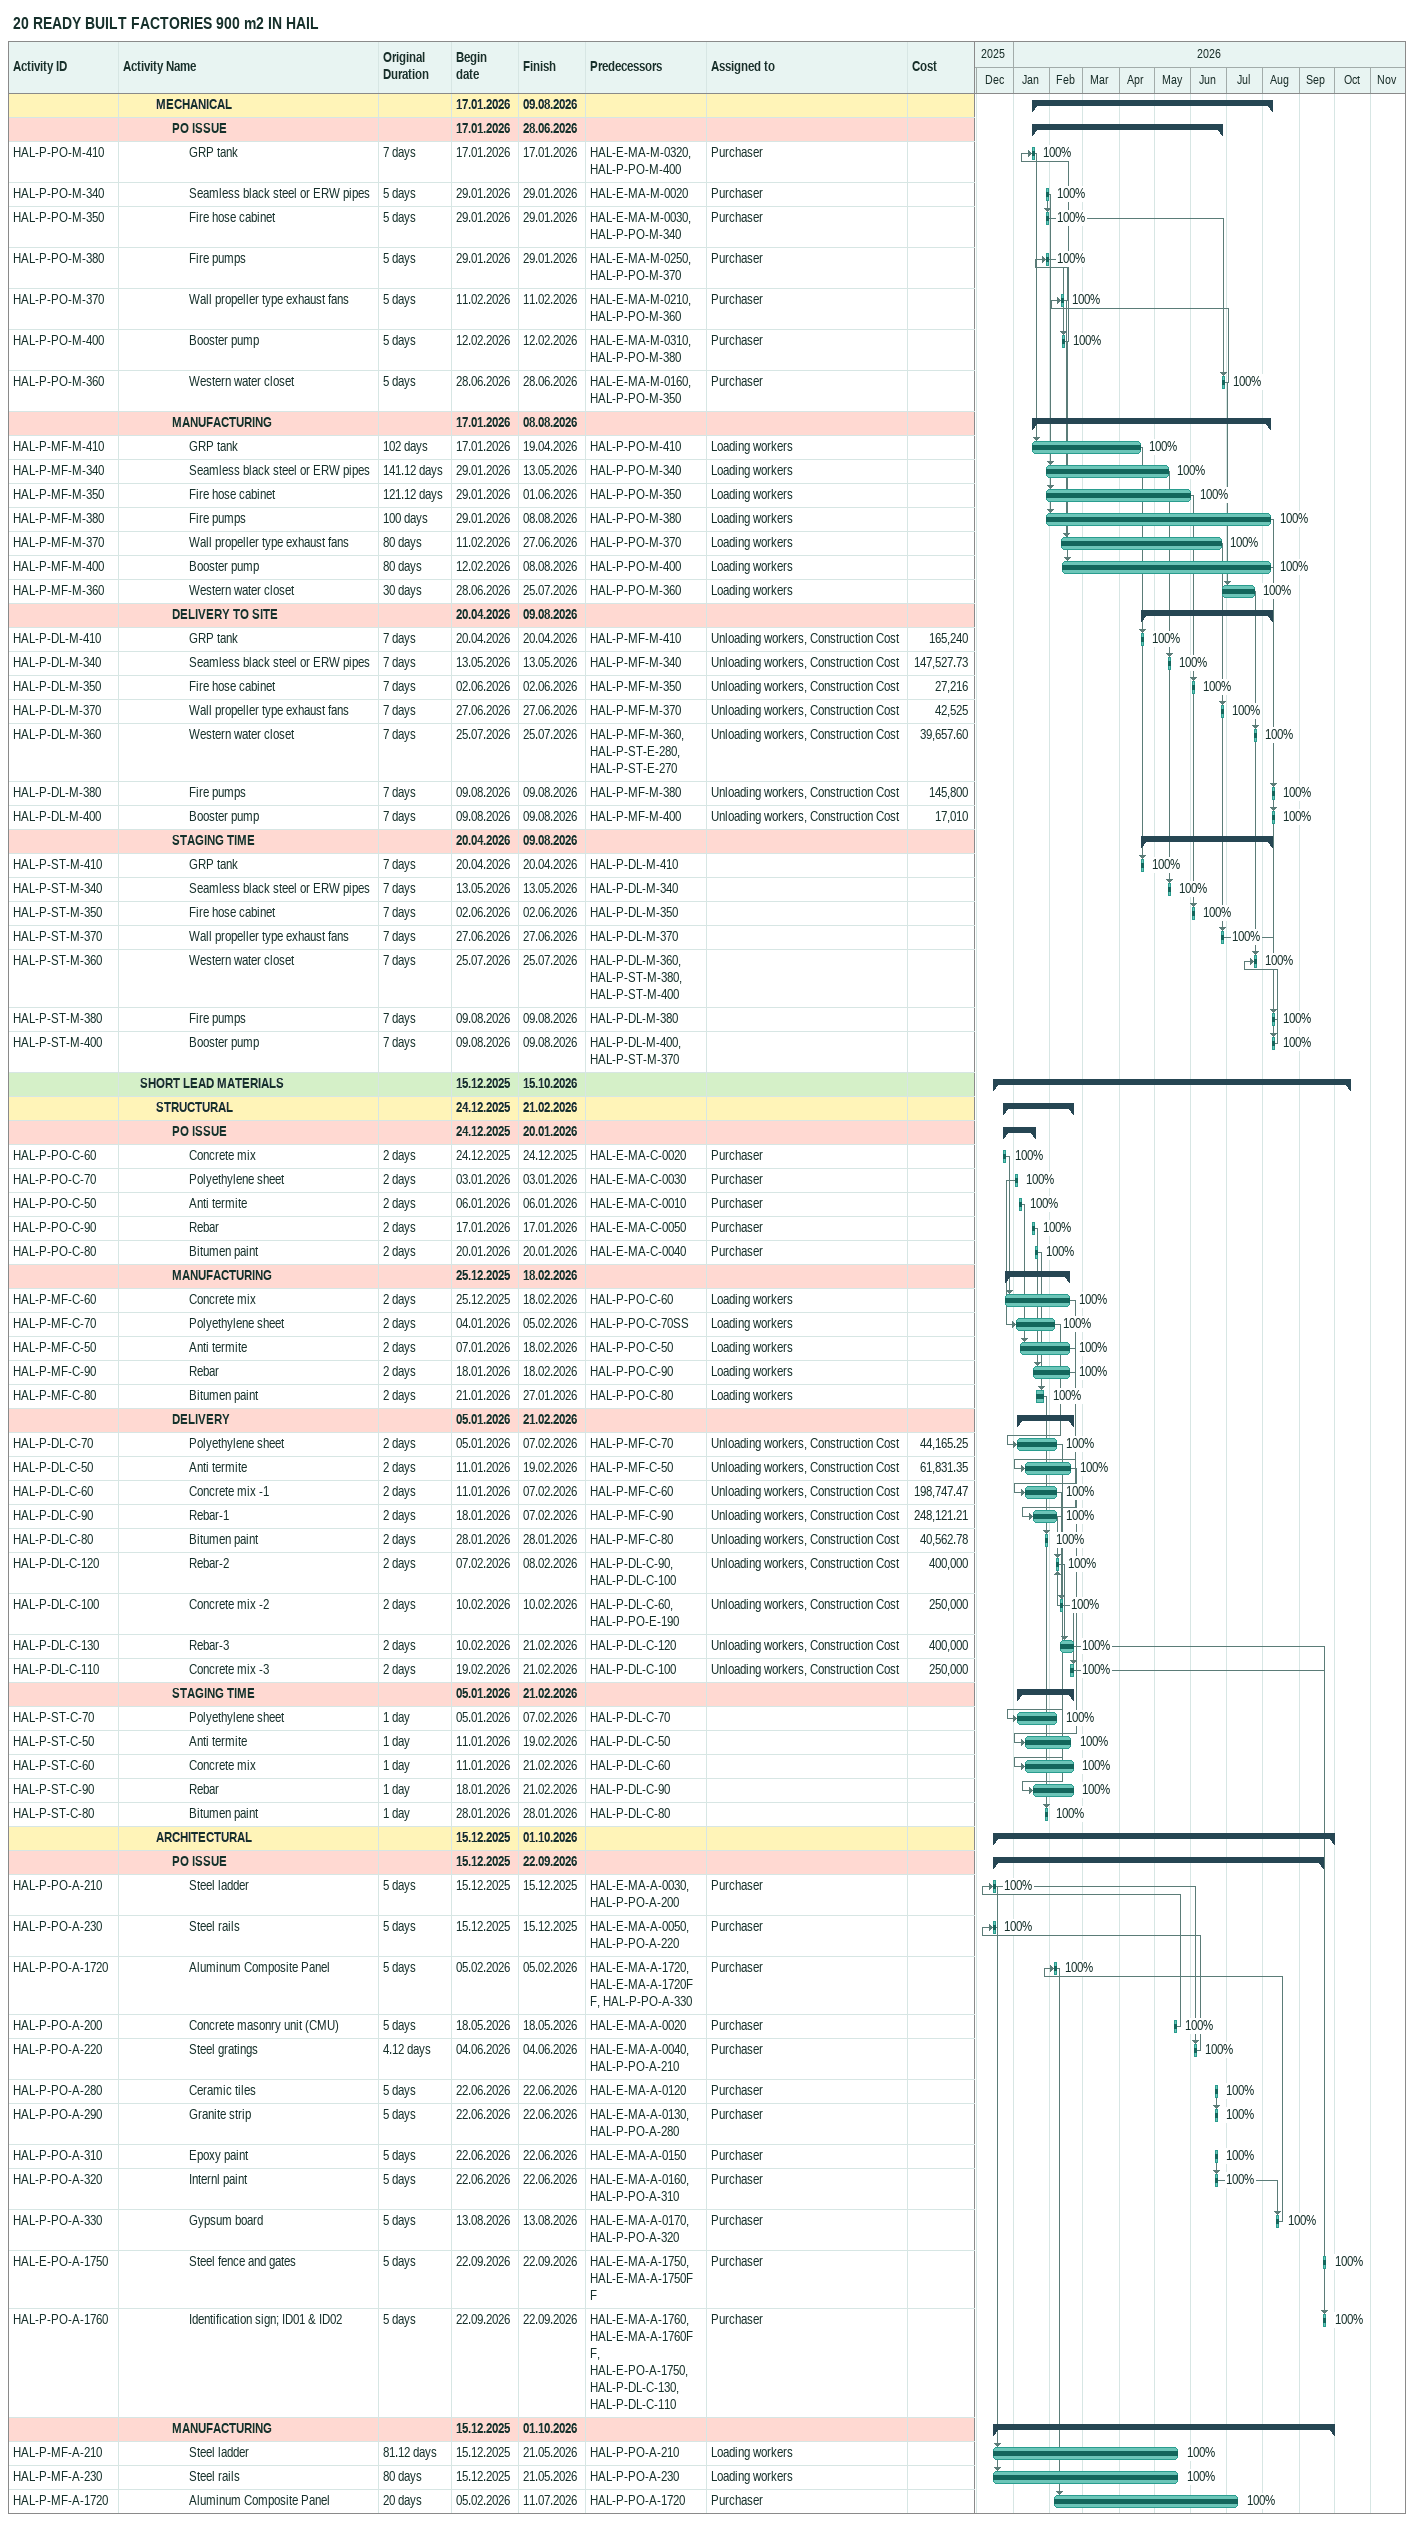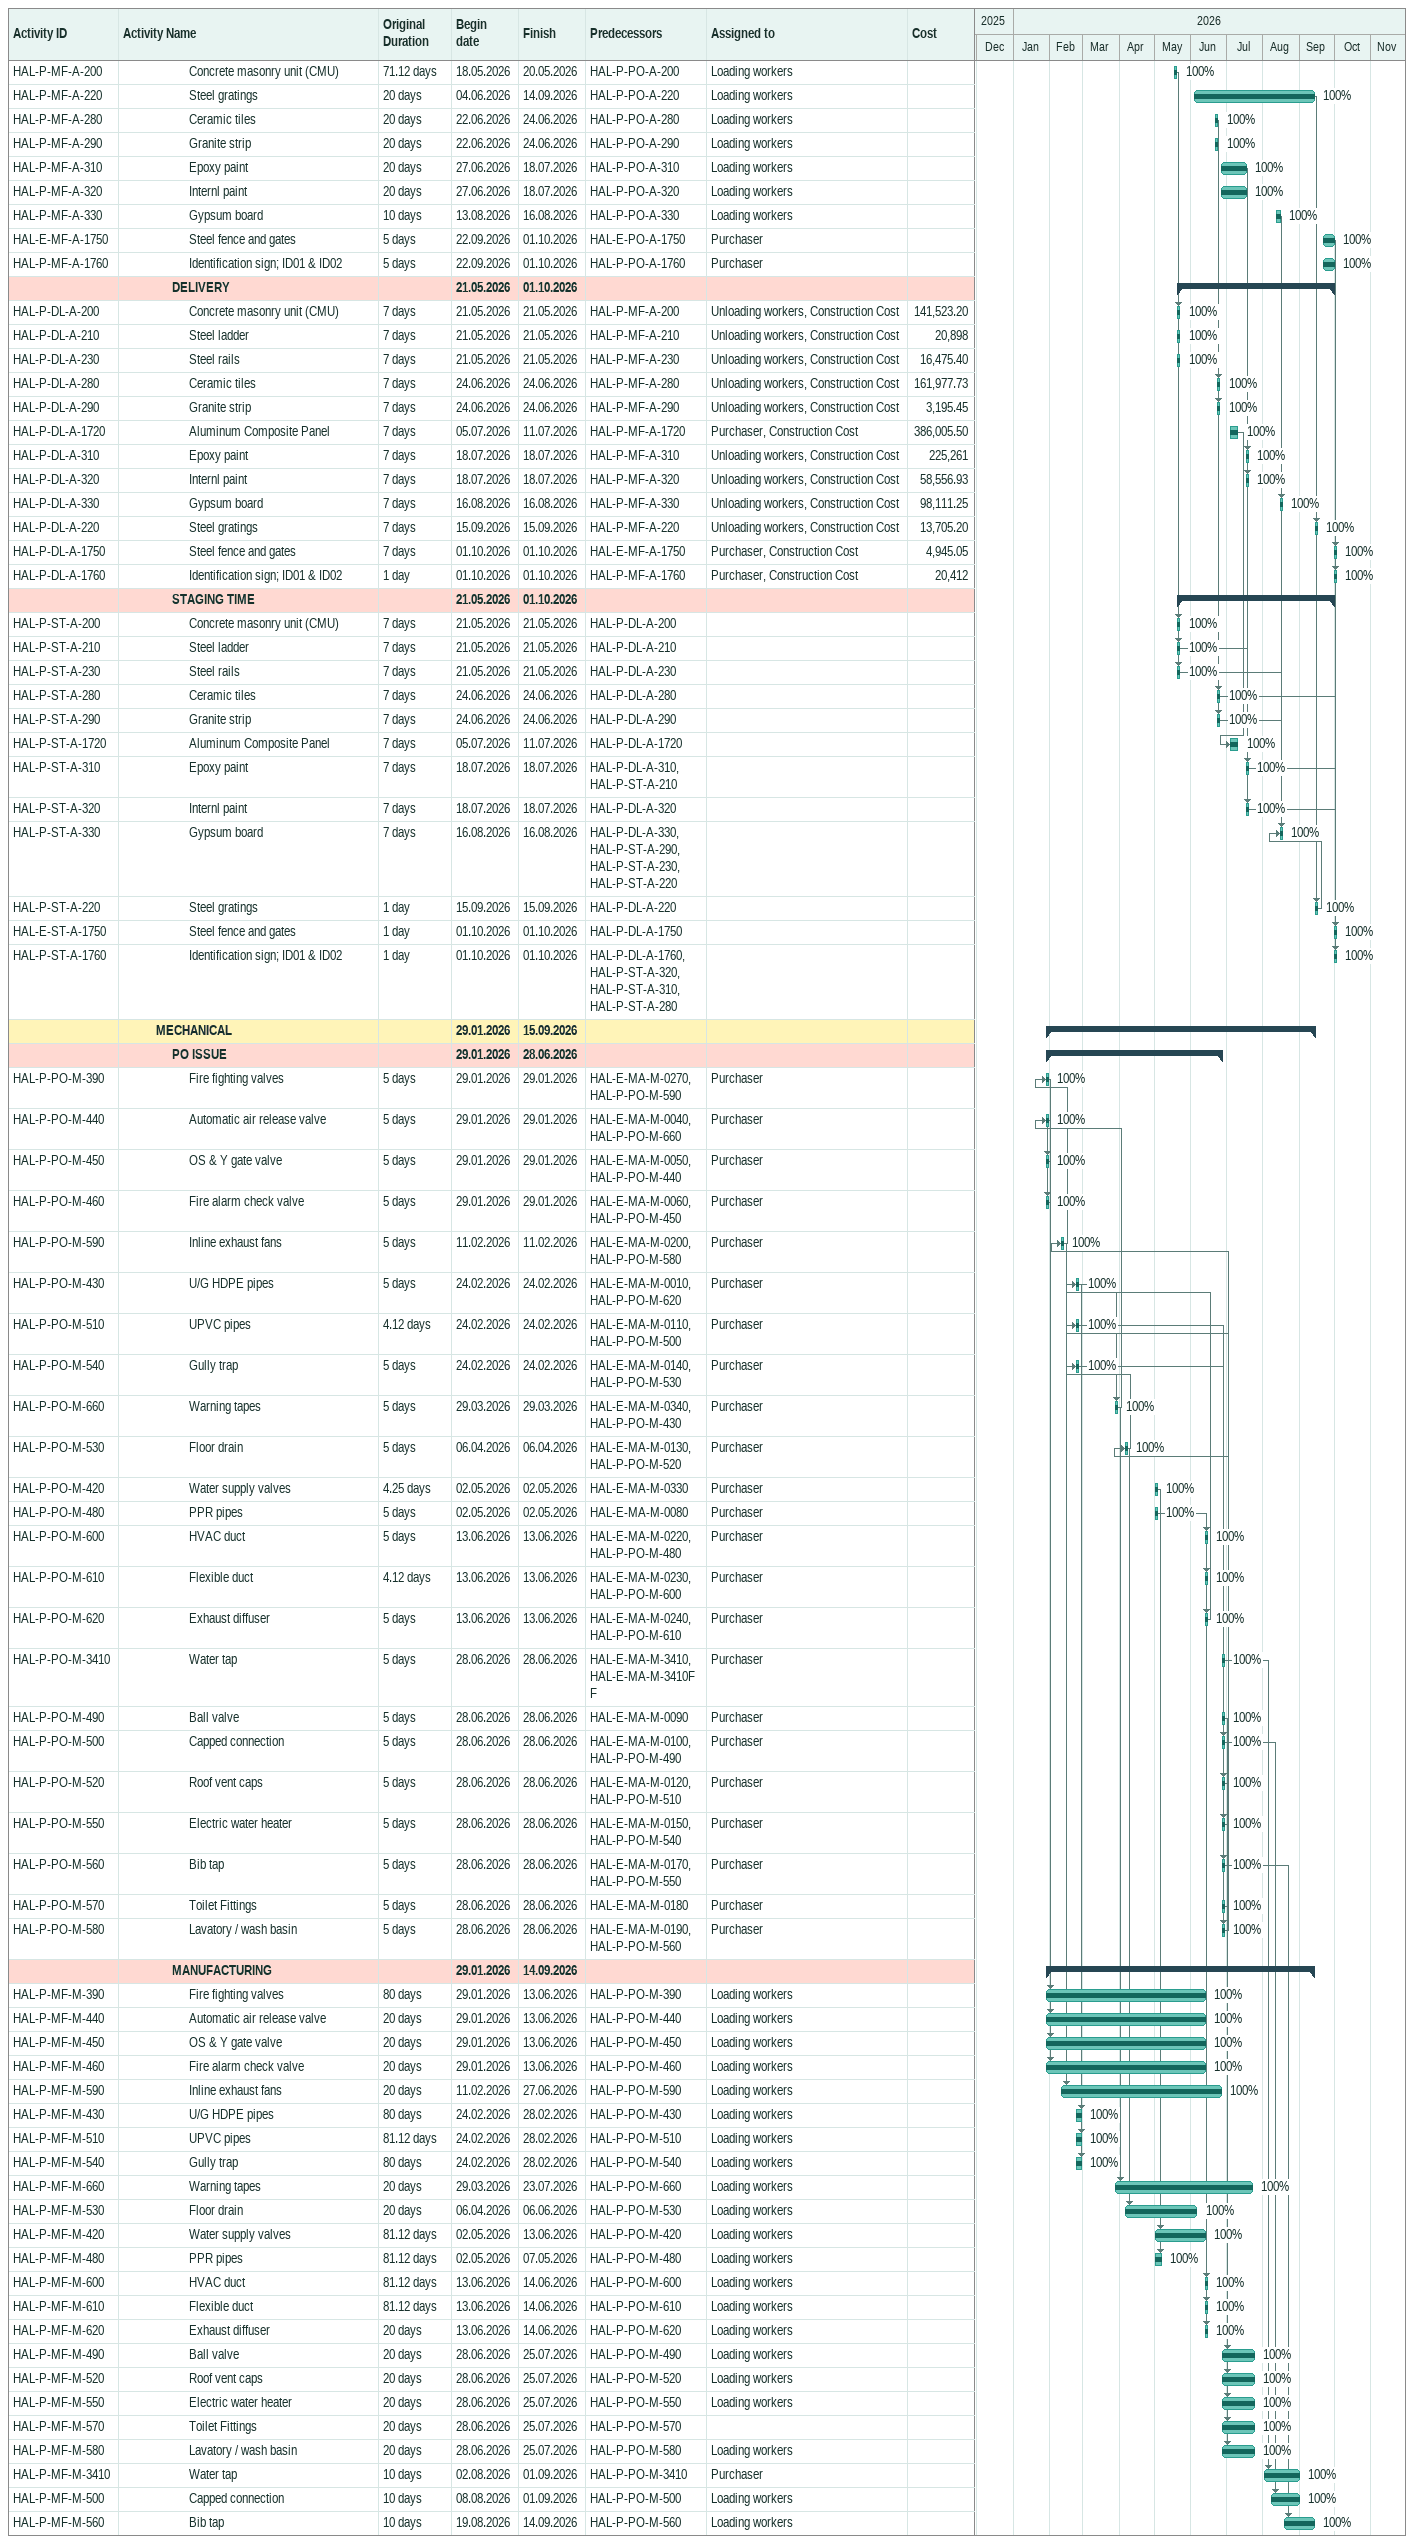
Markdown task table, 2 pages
20 READY BUILT FACTORIES 900 m2 IN HAIL

| ID | Level | Task | Original duration | Start | Finish | Predecessors | Resources | % complete | Cost |
|---|---|---|---|---|---|---|---|---|---|
|  | 3 | **MECHANICAL** |  | 2026-01-17 | 2026-08-09 |  |  |  |  |
|  | 4 | **PO ISSUE** |  | 2026-01-17 | 2026-06-28 |  |  |  |  |
| HAL-P-PO-M-410 | 5 | GRP tank | 7d | 2026-01-17 | 2026-01-17 | HAL-E-MA-M-0320, HAL-P-PO-M-400 | Purchaser | 100 |  |
| HAL-P-PO-M-340 | 5 | Seamless black steel or ERW pipes | 5d | 2026-01-29 | 2026-01-29 | HAL-E-MA-M-0020 | Purchaser | 100 |  |
| HAL-P-PO-M-350 | 5 | Fire hose cabinet | 5d | 2026-01-29 | 2026-01-29 | HAL-E-MA-M-0030, HAL-P-PO-M-340 | Purchaser | 100 |  |
| HAL-P-PO-M-380 | 5 | Fire pumps | 5d | 2026-01-29 | 2026-01-29 | HAL-E-MA-M-0250, HAL-P-PO-M-370 | Purchaser | 100 |  |
| HAL-P-PO-M-370 | 5 | Wall propeller type exhaust fans | 5d | 2026-02-11 | 2026-02-11 | HAL-E-MA-M-0210, HAL-P-PO-M-360 | Purchaser | 100 |  |
| HAL-P-PO-M-400 | 5 | Booster pump | 5d | 2026-02-12 | 2026-02-12 | HAL-E-MA-M-0310, HAL-P-PO-M-380 | Purchaser | 100 |  |
| HAL-P-PO-M-360 | 5 | Western water closet | 5d | 2026-06-28 | 2026-06-28 | HAL-E-MA-M-0160, HAL-P-PO-M-350 | Purchaser | 100 |  |
|  | 4 | **MANUFACTURING** |  | 2026-01-17 | 2026-08-08 |  |  |  |  |
| HAL-P-MF-M-410 | 5 | GRP tank | 102d | 2026-01-17 | 2026-04-19 | HAL-P-PO-M-410 | Loading workers | 100 |  |
| HAL-P-MF-M-340 | 5 | Seamless black steel or ERW pipes | 141.12d | 2026-01-29 | 2026-05-13 | HAL-P-PO-M-340 | Loading workers | 100 |  |
| HAL-P-MF-M-350 | 5 | Fire hose cabinet | 121.12d | 2026-01-29 | 2026-06-01 | HAL-P-PO-M-350 | Loading workers | 100 |  |
| HAL-P-MF-M-380 | 5 | Fire pumps | 100d | 2026-01-29 | 2026-08-08 | HAL-P-PO-M-380 | Loading workers | 100 |  |
| HAL-P-MF-M-370 | 5 | Wall propeller type exhaust fans | 80d | 2026-02-11 | 2026-06-27 | HAL-P-PO-M-370 | Loading workers | 100 |  |
| HAL-P-MF-M-400 | 5 | Booster pump | 80d | 2026-02-12 | 2026-08-08 | HAL-P-PO-M-400 | Loading workers | 100 |  |
| HAL-P-MF-M-360 | 5 | Western water closet | 30d | 2026-06-28 | 2026-07-25 | HAL-P-PO-M-360 | Loading workers | 100 |  |
|  | 4 | **DELIVERY TO SITE** |  | 2026-04-20 | 2026-08-09 |  |  |  |  |
| HAL-P-DL-M-410 | 5 | GRP tank | 7d | 2026-04-20 | 2026-04-20 | HAL-P-MF-M-410 | Unloading workers, Construction Cost | 100 | 165240 |
| HAL-P-DL-M-340 | 5 | Seamless black steel or ERW pipes | 7d | 2026-05-13 | 2026-05-13 | HAL-P-MF-M-340 | Unloading workers, Construction Cost | 100 | 147527.73 |
| HAL-P-DL-M-350 | 5 | Fire hose cabinet | 7d | 2026-06-02 | 2026-06-02 | HAL-P-MF-M-350 | Unloading workers, Construction Cost | 100 | 27216 |
| HAL-P-DL-M-370 | 5 | Wall propeller type exhaust fans | 7d | 2026-06-27 | 2026-06-27 | HAL-P-MF-M-370 | Unloading workers, Construction Cost | 100 | 42525 |
| HAL-P-DL-M-360 | 5 | Western water closet | 7d | 2026-07-25 | 2026-07-25 | HAL-P-MF-M-360, HAL-P-ST-E-280, HAL-P-ST-E-270 | Unloading workers, Construction Cost | 100 | 39657.60 |
| HAL-P-DL-M-380 | 5 | Fire pumps | 7d | 2026-08-09 | 2026-08-09 | HAL-P-MF-M-380 | Unloading workers, Construction Cost | 100 | 145800 |
| HAL-P-DL-M-400 | 5 | Booster pump | 7d | 2026-08-09 | 2026-08-09 | HAL-P-MF-M-400 | Unloading workers, Construction Cost | 100 | 17010 |
|  | 4 | **STAGING TIME** |  | 2026-04-20 | 2026-08-09 |  |  |  |  |
| HAL-P-ST-M-410 | 5 | GRP tank | 7d | 2026-04-20 | 2026-04-20 | HAL-P-DL-M-410 |  | 100 |  |
| HAL-P-ST-M-340 | 5 | Seamless black steel or ERW pipes | 7d | 2026-05-13 | 2026-05-13 | HAL-P-DL-M-340 |  | 100 |  |
| HAL-P-ST-M-350 | 5 | Fire hose cabinet | 7d | 2026-06-02 | 2026-06-02 | HAL-P-DL-M-350 |  | 100 |  |
| HAL-P-ST-M-370 | 5 | Wall propeller type exhaust fans | 7d | 2026-06-27 | 2026-06-27 | HAL-P-DL-M-370 |  | 100 |  |
| HAL-P-ST-M-360 | 5 | Western water closet | 7d | 2026-07-25 | 2026-07-25 | HAL-P-DL-M-360, HAL-P-ST-M-380, HAL-P-ST-M-400 |  | 100 |  |
| HAL-P-ST-M-380 | 5 | Fire pumps | 7d | 2026-08-09 | 2026-08-09 | HAL-P-DL-M-380 |  | 100 |  |
| HAL-P-ST-M-400 | 5 | Booster pump | 7d | 2026-08-09 | 2026-08-09 | HAL-P-DL-M-400, HAL-P-ST-M-370 |  | 100 |  |
|  | 2 | **SHORT LEAD MATERIALS** |  | 2025-12-15 | 2026-10-15 |  |  |  |  |
|  | 3 | **STRUCTURAL** |  | 2025-12-24 | 2026-02-21 |  |  |  |  |
|  | 4 | **PO ISSUE** |  | 2025-12-24 | 2026-01-20 |  |  |  |  |
| HAL-P-PO-C-60 | 5 | Concrete mix | 2d | 2025-12-24 | 2025-12-24 | HAL-E-MA-C-0020 | Purchaser | 100 |  |
| HAL-P-PO-C-70 | 5 | Polyethylene sheet | 2d | 2026-01-03 | 2026-01-03 | HAL-E-MA-C-0030 | Purchaser | 100 |  |
| HAL-P-PO-C-50 | 5 | Anti termite | 2d | 2026-01-06 | 2026-01-06 | HAL-E-MA-C-0010 | Purchaser | 100 |  |
| HAL-P-PO-C-90 | 5 | Rebar | 2d | 2026-01-17 | 2026-01-17 | HAL-E-MA-C-0050 | Purchaser | 100 |  |
| HAL-P-PO-C-80 | 5 | Bitumen paint | 2d | 2026-01-20 | 2026-01-20 | HAL-E-MA-C-0040 | Purchaser | 100 |  |
|  | 4 | **MANUFACTURING** |  | 2025-12-25 | 2026-02-18 |  |  |  |  |
| HAL-P-MF-C-60 | 5 | Concrete mix | 2d | 2025-12-25 | 2026-02-18 | HAL-P-PO-C-60 | Loading workers | 100 |  |
| HAL-P-MF-C-70 | 5 | Polyethylene sheet | 2d | 2026-01-04 | 2026-02-05 | HAL-P-PO-C-70SS | Loading workers | 100 |  |
| HAL-P-MF-C-50 | 5 | Anti termite | 2d | 2026-01-07 | 2026-02-18 | HAL-P-PO-C-50 | Loading workers | 100 |  |
| HAL-P-MF-C-90 | 5 | Rebar | 2d | 2026-01-18 | 2026-02-18 | HAL-P-PO-C-90 | Loading workers | 100 |  |
| HAL-P-MF-C-80 | 5 | Bitumen paint | 2d | 2026-01-21 | 2026-01-27 | HAL-P-PO-C-80 | Loading workers | 100 |  |
|  | 4 | **DELIVERY** |  | 2026-01-05 | 2026-02-21 |  |  |  |  |
| HAL-P-DL-C-70 | 5 | Polyethylene sheet | 2d | 2026-01-05 | 2026-02-07 | HAL-P-MF-C-70 | Unloading workers, Construction Cost | 100 | 44165.25 |
| HAL-P-DL-C-50 | 5 | Anti termite | 2d | 2026-01-11 | 2026-02-19 | HAL-P-MF-C-50 | Unloading workers, Construction Cost | 100 | 61831.35 |
| HAL-P-DL-C-60 | 5 | Concrete mix -1 | 2d | 2026-01-11 | 2026-02-07 | HAL-P-MF-C-60 | Unloading workers, Construction Cost | 100 | 198747.47 |
| HAL-P-DL-C-90 | 5 | Rebar-1 | 2d | 2026-01-18 | 2026-02-07 | HAL-P-MF-C-90 | Unloading workers, Construction Cost | 100 | 248121.21 |
| HAL-P-DL-C-80 | 5 | Bitumen paint | 2d | 2026-01-28 | 2026-01-28 | HAL-P-MF-C-80 | Unloading workers, Construction Cost | 100 | 40562.78 |
| HAL-P-DL-C-120 | 5 | Rebar-2 | 2d | 2026-02-07 | 2026-02-08 | HAL-P-DL-C-90, HAL-P-DL-C-100 | Unloading workers, Construction Cost | 100 | 400000 |
| HAL-P-DL-C-100 | 5 | Concrete mix -2 | 2d | 2026-02-10 | 2026-02-10 | HAL-P-DL-C-60, HAL-P-PO-E-190 | Unloading workers, Construction Cost | 100 | 250000 |
| HAL-P-DL-C-130 | 5 | Rebar-3 | 2d | 2026-02-10 | 2026-02-21 | HAL-P-DL-C-120 | Unloading workers, Construction Cost | 100 | 400000 |
| HAL-P-DL-C-110 | 5 | Concrete mix -3 | 2d | 2026-02-19 | 2026-02-21 | HAL-P-DL-C-100 | Unloading workers, Construction Cost | 100 | 250000 |
|  | 4 | **STAGING TIME** |  | 2026-01-05 | 2026-02-21 |  |  |  |  |
| HAL-P-ST-C-70 | 5 | Polyethylene sheet | 1d | 2026-01-05 | 2026-02-07 | HAL-P-DL-C-70 |  | 100 |  |
| HAL-P-ST-C-50 | 5 | Anti termite | 1d | 2026-01-11 | 2026-02-19 | HAL-P-DL-C-50 |  | 100 |  |
| HAL-P-ST-C-60 | 5 | Concrete mix | 1d | 2026-01-11 | 2026-02-21 | HAL-P-DL-C-60 |  | 100 |  |
| HAL-P-ST-C-90 | 5 | Rebar | 1d | 2026-01-18 | 2026-02-21 | HAL-P-DL-C-90 |  | 100 |  |
| HAL-P-ST-C-80 | 5 | Bitumen paint | 1d | 2026-01-28 | 2026-01-28 | HAL-P-DL-C-80 |  | 100 |  |
|  | 3 | **ARCHITECTURAL** |  | 2025-12-15 | 2026-10-01 |  |  |  |  |
|  | 4 | **PO ISSUE** |  | 2025-12-15 | 2026-09-22 |  |  |  |  |
| HAL-P-PO-A-210 | 5 | Steel ladder | 5d | 2025-12-15 | 2025-12-15 | HAL-E-MA-A-0030, HAL-P-PO-A-200 | Purchaser | 100 |  |
| HAL-P-PO-A-230 | 5 | Steel rails | 5d | 2025-12-15 | 2025-12-15 | HAL-E-MA-A-0050, HAL-P-PO-A-220 | Purchaser | 100 |  |
| HAL-P-PO-A-1720 | 5 | Aluminum Composite Panel | 5d | 2026-02-05 | 2026-02-05 | HAL-E-MA-A-1720, HAL-E-MA-A-1720FF, HAL-P-PO-A-330 | Purchaser | 100 |  |
| HAL-P-PO-A-200 | 5 | Concrete masonry unit (CMU) | 5d | 2026-05-18 | 2026-05-18 | HAL-E-MA-A-0020 | Purchaser | 100 |  |
| HAL-P-PO-A-220 | 5 | Steel gratings | 4.12d | 2026-06-04 | 2026-06-04 | HAL-E-MA-A-0040, HAL-P-PO-A-210 | Purchaser | 100 |  |
| HAL-P-PO-A-280 | 5 | Ceramic tiles | 5d | 2026-06-22 | 2026-06-22 | HAL-E-MA-A-0120 | Purchaser | 100 |  |
| HAL-P-PO-A-290 | 5 | Granite strip | 5d | 2026-06-22 | 2026-06-22 | HAL-E-MA-A-0130, HAL-P-PO-A-280 | Purchaser | 100 |  |
| HAL-P-PO-A-310 | 5 | Epoxy paint | 5d | 2026-06-22 | 2026-06-22 | HAL-E-MA-A-0150 | Purchaser | 100 |  |
| HAL-P-PO-A-320 | 5 | Internl paint | 5d | 2026-06-22 | 2026-06-22 | HAL-E-MA-A-0160, HAL-P-PO-A-310 | Purchaser | 100 |  |
| HAL-P-PO-A-330 | 5 | Gypsum board | 5d | 2026-08-13 | 2026-08-13 | HAL-E-MA-A-0170, HAL-P-PO-A-320 | Purchaser | 100 |  |
| HAL-E-PO-A-1750 | 5 | Steel fence and gates | 5d | 2026-09-22 | 2026-09-22 | HAL-E-MA-A-1750, HAL-E-MA-A-1750FF | Purchaser | 100 |  |
| HAL-P-PO-A-1760 | 5 | Identification sign; ID01 & ID02 | 5d | 2026-09-22 | 2026-09-22 | HAL-E-MA-A-1760, HAL-E-MA-A-1760FF, HAL-E-PO-A-1750, HAL-P-DL-C-130, HAL-P-DL-C-110 | Purchaser | 100 |  |
|  | 4 | **MANUFACTURING** |  | 2025-12-15 | 2026-10-01 |  |  |  |  |
| HAL-P-MF-A-210 | 5 | Steel ladder | 81.12d | 2025-12-15 | 2026-05-21 | HAL-P-PO-A-210 | Loading workers | 100 |  |
| HAL-P-MF-A-230 | 5 | Steel rails | 80d | 2025-12-15 | 2026-05-21 | HAL-P-PO-A-230 | Loading workers | 100 |  |
| HAL-P-MF-A-1720 | 5 | Aluminum Composite Panel | 20d | 2026-02-05 | 2026-07-11 | HAL-P-PO-A-1720 | Purchaser | 100 |  |
| HAL-P-MF-A-200 | 5 | Concrete masonry unit (CMU) | 71.12d | 2026-05-18 | 2026-05-20 | HAL-P-PO-A-200 | Loading workers | 100 |  |
| HAL-P-MF-A-220 | 5 | Steel gratings | 20d | 2026-06-04 | 2026-09-14 | HAL-P-PO-A-220 | Loading workers | 100 |  |
| HAL-P-MF-A-280 | 5 | Ceramic tiles | 20d | 2026-06-22 | 2026-06-24 | HAL-P-PO-A-280 | Loading workers | 100 |  |
| HAL-P-MF-A-290 | 5 | Granite strip | 20d | 2026-06-22 | 2026-06-24 | HAL-P-PO-A-290 | Loading workers | 100 |  |
| HAL-P-MF-A-310 | 5 | Epoxy paint | 20d | 2026-06-27 | 2026-07-18 | HAL-P-PO-A-310 | Loading workers | 100 |  |
| HAL-P-MF-A-320 | 5 | Internl paint | 20d | 2026-06-27 | 2026-07-18 | HAL-P-PO-A-320 | Loading workers | 100 |  |
| HAL-P-MF-A-330 | 5 | Gypsum board | 10d | 2026-08-13 | 2026-08-16 | HAL-P-PO-A-330 | Loading workers | 100 |  |
| HAL-E-MF-A-1750 | 5 | Steel fence and gates | 5d | 2026-09-22 | 2026-10-01 | HAL-E-PO-A-1750 | Purchaser | 100 |  |
| HAL-P-MF-A-1760 | 5 | Identification sign; ID01 & ID02 | 5d | 2026-09-22 | 2026-10-01 | HAL-P-PO-A-1760 | Purchaser | 100 |  |
|  | 4 | **DELIVERY** |  | 2026-05-21 | 2026-10-01 |  |  |  |  |
| HAL-P-DL-A-200 | 5 | Concrete masonry unit (CMU) | 7d | 2026-05-21 | 2026-05-21 | HAL-P-MF-A-200 | Unloading workers, Construction Cost | 100 | 141523.20 |
| HAL-P-DL-A-210 | 5 | Steel ladder | 7d | 2026-05-21 | 2026-05-21 | HAL-P-MF-A-210 | Unloading workers, Construction Cost | 100 | 20898 |
| HAL-P-DL-A-230 | 5 | Steel rails | 7d | 2026-05-21 | 2026-05-21 | HAL-P-MF-A-230 | Unloading workers, Construction Cost | 100 | 16475.40 |
| HAL-P-DL-A-280 | 5 | Ceramic tiles | 7d | 2026-06-24 | 2026-06-24 | HAL-P-MF-A-280 | Unloading workers, Construction Cost | 100 | 161977.73 |
| HAL-P-DL-A-290 | 5 | Granite strip | 7d | 2026-06-24 | 2026-06-24 | HAL-P-MF-A-290 | Unloading workers, Construction Cost | 100 | 3195.45 |
| HAL-P-DL-A-1720 | 5 | Aluminum Composite Panel | 7d | 2026-07-05 | 2026-07-11 | HAL-P-MF-A-1720 | Purchaser, Construction Cost | 100 | 386005.50 |
| HAL-P-DL-A-310 | 5 | Epoxy paint | 7d | 2026-07-18 | 2026-07-18 | HAL-P-MF-A-310 | Unloading workers, Construction Cost | 100 | 225261 |
| HAL-P-DL-A-320 | 5 | Internl paint | 7d | 2026-07-18 | 2026-07-18 | HAL-P-MF-A-320 | Unloading workers, Construction Cost | 100 | 58556.93 |
| HAL-P-DL-A-330 | 5 | Gypsum board | 7d | 2026-08-16 | 2026-08-16 | HAL-P-MF-A-330 | Unloading workers, Construction Cost | 100 | 98111.25 |
| HAL-P-DL-A-220 | 5 | Steel gratings | 7d | 2026-09-15 | 2026-09-15 | HAL-P-MF-A-220 | Unloading workers, Construction Cost | 100 | 13705.20 |
| HAL-P-DL-A-1750 | 5 | Steel fence and gates | 7d | 2026-10-01 | 2026-10-01 | HAL-E-MF-A-1750 | Purchaser, Construction Cost | 100 | 4945.05 |
| HAL-P-DL-A-1760 | 5 | Identification sign; ID01 & ID02 | 1d | 2026-10-01 | 2026-10-01 | HAL-P-MF-A-1760 | Purchaser, Construction Cost | 100 | 20412 |
|  | 4 | **STAGING TIME** |  | 2026-05-21 | 2026-10-01 |  |  |  |  |
| HAL-P-ST-A-200 | 5 | Concrete masonry unit (CMU) | 7d | 2026-05-21 | 2026-05-21 | HAL-P-DL-A-200 |  | 100 |  |
| HAL-P-ST-A-210 | 5 | Steel ladder | 7d | 2026-05-21 | 2026-05-21 | HAL-P-DL-A-210 |  | 100 |  |
| HAL-P-ST-A-230 | 5 | Steel rails | 7d | 2026-05-21 | 2026-05-21 | HAL-P-DL-A-230 |  | 100 |  |
| HAL-P-ST-A-280 | 5 | Ceramic tiles | 7d | 2026-06-24 | 2026-06-24 | HAL-P-DL-A-280 |  | 100 |  |
| HAL-P-ST-A-290 | 5 | Granite strip | 7d | 2026-06-24 | 2026-06-24 | HAL-P-DL-A-290 |  | 100 |  |
| HAL-P-ST-A-1720 | 5 | Aluminum Composite Panel | 7d | 2026-07-05 | 2026-07-11 | HAL-P-DL-A-1720 |  | 100 |  |
| HAL-P-ST-A-310 | 5 | Epoxy paint | 7d | 2026-07-18 | 2026-07-18 | HAL-P-DL-A-310, HAL-P-ST-A-210 |  | 100 |  |
| HAL-P-ST-A-320 | 5 | Internl paint | 7d | 2026-07-18 | 2026-07-18 | HAL-P-DL-A-320 |  | 100 |  |
| HAL-P-ST-A-330 | 5 | Gypsum board | 7d | 2026-08-16 | 2026-08-16 | HAL-P-DL-A-330, HAL-P-ST-A-290, HAL-P-ST-A-230, HAL-P-ST-A-220 |  | 100 |  |
| HAL-P-ST-A-220 | 5 | Steel gratings | 1d | 2026-09-15 | 2026-09-15 | HAL-P-DL-A-220 |  | 100 |  |
| HAL-E-ST-A-1750 | 5 | Steel fence and gates | 1d | 2026-10-01 | 2026-10-01 | HAL-P-DL-A-1750 |  | 100 |  |
| HAL-P-ST-A-1760 | 5 | Identification sign; ID01 & ID02 | 1d | 2026-10-01 | 2026-10-01 | HAL-P-DL-A-1760, HAL-P-ST-A-320, HAL-P-ST-A-310, HAL-P-ST-A-280 |  | 100 |  |
|  | 3 | **MECHANICAL** |  | 2026-01-29 | 2026-09-15 |  |  |  |  |
|  | 4 | **PO ISSUE** |  | 2026-01-29 | 2026-06-28 |  |  |  |  |
| HAL-P-PO-M-390 | 5 | Fire fighting valves | 5d | 2026-01-29 | 2026-01-29 | HAL-E-MA-M-0270, HAL-P-PO-M-590 | Purchaser | 100 |  |
| HAL-P-PO-M-440 | 5 | Automatic air release valve | 5d | 2026-01-29 | 2026-01-29 | HAL-E-MA-M-0040, HAL-P-PO-M-660 | Purchaser | 100 |  |
| HAL-P-PO-M-450 | 5 | OS & Y gate valve | 5d | 2026-01-29 | 2026-01-29 | HAL-E-MA-M-0050, HAL-P-PO-M-440 | Purchaser | 100 |  |
| HAL-P-PO-M-460 | 5 | Fire alarm check valve | 5d | 2026-01-29 | 2026-01-29 | HAL-E-MA-M-0060, HAL-P-PO-M-450 | Purchaser | 100 |  |
| HAL-P-PO-M-590 | 5 | Inline exhaust fans | 5d | 2026-02-11 | 2026-02-11 | HAL-E-MA-M-0200, HAL-P-PO-M-580 | Purchaser | 100 |  |
| HAL-P-PO-M-430 | 5 | U/G HDPE pipes | 5d | 2026-02-24 | 2026-02-24 | HAL-E-MA-M-0010, HAL-P-PO-M-620 | Purchaser | 100 |  |
| HAL-P-PO-M-510 | 5 | UPVC pipes | 4.12d | 2026-02-24 | 2026-02-24 | HAL-E-MA-M-0110, HAL-P-PO-M-500 | Purchaser | 100 |  |
| HAL-P-PO-M-540 | 5 | Gully trap | 5d | 2026-02-24 | 2026-02-24 | HAL-E-MA-M-0140, HAL-P-PO-M-530 | Purchaser | 100 |  |
| HAL-P-PO-M-660 | 5 | Warning tapes | 5d | 2026-03-29 | 2026-03-29 | HAL-E-MA-M-0340, HAL-P-PO-M-430 | Purchaser | 100 |  |
| HAL-P-PO-M-530 | 5 | Floor drain | 5d | 2026-04-06 | 2026-04-06 | HAL-E-MA-M-0130, HAL-P-PO-M-520 | Purchaser | 100 |  |
| HAL-P-PO-M-420 | 5 | Water supply valves | 4.25d | 2026-05-02 | 2026-05-02 | HAL-E-MA-M-0330 | Purchaser | 100 |  |
| HAL-P-PO-M-480 | 5 | PPR pipes | 5d | 2026-05-02 | 2026-05-02 | HAL-E-MA-M-0080 | Purchaser | 100 |  |
| HAL-P-PO-M-600 | 5 | HVAC duct | 5d | 2026-06-13 | 2026-06-13 | HAL-E-MA-M-0220, HAL-P-PO-M-480 | Purchaser | 100 |  |
| HAL-P-PO-M-610 | 5 | Flexible duct | 4.12d | 2026-06-13 | 2026-06-13 | HAL-E-MA-M-0230, HAL-P-PO-M-600 | Purchaser | 100 |  |
| HAL-P-PO-M-620 | 5 | Exhaust diffuser | 5d | 2026-06-13 | 2026-06-13 | HAL-E-MA-M-0240, HAL-P-PO-M-610 | Purchaser | 100 |  |
| HAL-P-PO-M-3410 | 5 | Water tap | 5d | 2026-06-28 | 2026-06-28 | HAL-E-MA-M-3410, HAL-E-MA-M-3410FF | Purchaser | 100 |  |
| HAL-P-PO-M-490 | 5 | Ball valve | 5d | 2026-06-28 | 2026-06-28 | HAL-E-MA-M-0090 | Purchaser | 100 |  |
| HAL-P-PO-M-500 | 5 | Capped connection | 5d | 2026-06-28 | 2026-06-28 | HAL-E-MA-M-0100, HAL-P-PO-M-490 | Purchaser | 100 |  |
| HAL-P-PO-M-520 | 5 | Roof vent caps | 5d | 2026-06-28 | 2026-06-28 | HAL-E-MA-M-0120, HAL-P-PO-M-510 | Purchaser | 100 |  |
| HAL-P-PO-M-550 | 5 | Electric water heater | 5d | 2026-06-28 | 2026-06-28 | HAL-E-MA-M-0150, HAL-P-PO-M-540 | Purchaser | 100 |  |
| HAL-P-PO-M-560 | 5 | Bib tap | 5d | 2026-06-28 | 2026-06-28 | HAL-E-MA-M-0170, HAL-P-PO-M-550 | Purchaser | 100 |  |
| HAL-P-PO-M-570 | 5 | Toilet Fittings | 5d | 2026-06-28 | 2026-06-28 | HAL-E-MA-M-0180 | Purchaser | 100 |  |
| HAL-P-PO-M-580 | 5 | Lavatory / wash basin | 5d | 2026-06-28 | 2026-06-28 | HAL-E-MA-M-0190, HAL-P-PO-M-560 | Purchaser | 100 |  |
|  | 4 | **MANUFACTURING** |  | 2026-01-29 | 2026-09-14 |  |  |  |  |
| HAL-P-MF-M-390 | 5 | Fire fighting valves | 80d | 2026-01-29 | 2026-06-13 | HAL-P-PO-M-390 | Loading workers | 100 |  |
| HAL-P-MF-M-440 | 5 | Automatic air release valve | 20d | 2026-01-29 | 2026-06-13 | HAL-P-PO-M-440 | Loading workers | 100 |  |
| HAL-P-MF-M-450 | 5 | OS & Y gate valve | 20d | 2026-01-29 | 2026-06-13 | HAL-P-PO-M-450 | Loading workers | 100 |  |
| HAL-P-MF-M-460 | 5 | Fire alarm check valve | 20d | 2026-01-29 | 2026-06-13 | HAL-P-PO-M-460 | Loading workers | 100 |  |
| HAL-P-MF-M-590 | 5 | Inline exhaust fans | 20d | 2026-02-11 | 2026-06-27 | HAL-P-PO-M-590 | Loading workers | 100 |  |
| HAL-P-MF-M-430 | 5 | U/G HDPE pipes | 80d | 2026-02-24 | 2026-02-28 | HAL-P-PO-M-430 | Loading workers | 100 |  |
| HAL-P-MF-M-510 | 5 | UPVC pipes | 81.12d | 2026-02-24 | 2026-02-28 | HAL-P-PO-M-510 | Loading workers | 100 |  |
| HAL-P-MF-M-540 | 5 | Gully trap | 80d | 2026-02-24 | 2026-02-28 | HAL-P-PO-M-540 | Loading workers | 100 |  |
| HAL-P-MF-M-660 | 5 | Warning tapes | 20d | 2026-03-29 | 2026-07-23 | HAL-P-PO-M-660 | Loading workers | 100 |  |
| HAL-P-MF-M-530 | 5 | Floor drain | 20d | 2026-04-06 | 2026-06-06 | HAL-P-PO-M-530 | Loading workers | 100 |  |
| HAL-P-MF-M-420 | 5 | Water supply valves | 81.12d | 2026-05-02 | 2026-06-13 | HAL-P-PO-M-420 | Loading workers | 100 |  |
| HAL-P-MF-M-480 | 5 | PPR pipes | 81.12d | 2026-05-02 | 2026-05-07 | HAL-P-PO-M-480 | Loading workers | 100 |  |
| HAL-P-MF-M-600 | 5 | HVAC duct | 81.12d | 2026-06-13 | 2026-06-14 | HAL-P-PO-M-600 | Loading workers | 100 |  |
| HAL-P-MF-M-610 | 5 | Flexible duct | 81.12d | 2026-06-13 | 2026-06-14 | HAL-P-PO-M-610 | Loading workers | 100 |  |
| HAL-P-MF-M-620 | 5 | Exhaust diffuser | 20d | 2026-06-13 | 2026-06-14 | HAL-P-PO-M-620 | Loading workers | 100 |  |
| HAL-P-MF-M-490 | 5 | Ball valve | 20d | 2026-06-28 | 2026-07-25 | HAL-P-PO-M-490 | Loading workers | 100 |  |
| HAL-P-MF-M-520 | 5 | Roof vent caps | 20d | 2026-06-28 | 2026-07-25 | HAL-P-PO-M-520 | Loading workers | 100 |  |
| HAL-P-MF-M-550 | 5 | Electric water heater | 20d | 2026-06-28 | 2026-07-25 | HAL-P-PO-M-550 | Loading workers | 100 |  |
| HAL-P-MF-M-570 | 5 | Toilet Fittings | 20d | 2026-06-28 | 2026-07-25 | HAL-P-PO-M-570 |  | 100 |  |
| HAL-P-MF-M-580 | 5 | Lavatory / wash basin | 20d | 2026-06-28 | 2026-07-25 | HAL-P-PO-M-580 | Loading workers | 100 |  |
| HAL-P-MF-M-3410 | 5 | Water tap | 10d | 2026-08-02 | 2026-09-01 | HAL-P-PO-M-3410 | Purchaser | 100 |  |
| HAL-P-MF-M-500 | 5 | Capped connection | 10d | 2026-08-08 | 2026-09-01 | HAL-P-PO-M-500 | Loading workers | 100 |  |
| HAL-P-MF-M-560 | 5 | Bib tap | 10d | 2026-08-19 | 2026-09-14 | HAL-P-PO-M-560 | Loading workers | 100 |  |
